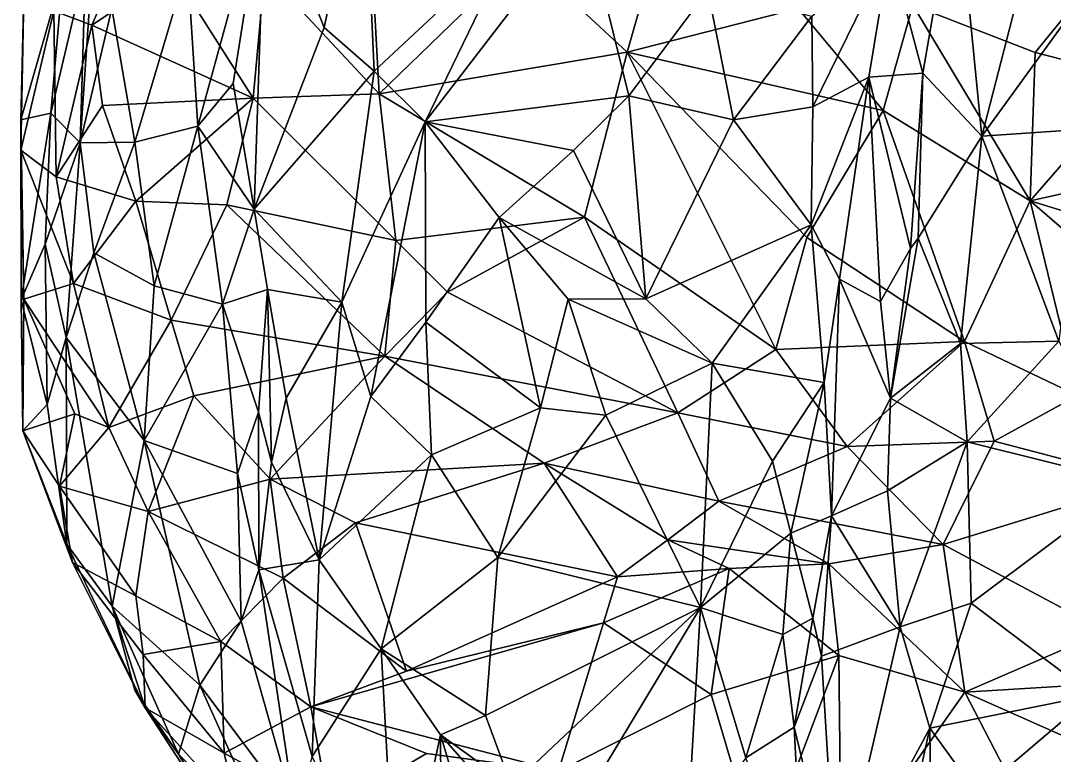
# Model space of a CAD drawing. Header units: metres. Extents: x 5.59 to 7.4, y 6.08 to 8.22.
# Drawn here: x 5.593 to 6.347, y 6.806 to 7.341 of the extents above; entities that cross this region are included whole.
import ezdxf

# ---------------------------------------------------------------- set-up
doc = ezdxf.new("R2010")
doc.units = ezdxf.units.M

msp = doc.modelspace()

# ---------------------------------------------------------------- linework, layer by layer
at = {"layer": '1', "color": 1}
for points in [[(5.8141, 7.3364, 3.6176), (5.7711, 7.4436, 3.6791), (5.8431, 7.4723, 3.5944)], [(5.8141, 7.3364, 3.6176), (5.8431, 7.4723, 3.5944), (5.8507, 7.3046, 3.5622)], [(5.8507, 7.3046, 3.5622), (5.8431, 7.4723, 3.5944), (5.9512, 7.3986, 3.4861)], [(6.2754, 7.4454, 3.0586), (6.3445, 7.4536, 2.9764), (6.2938, 7.2573, 2.9555)], [(6.3445, 7.4536, 2.9764), (6.3764, 7.3709, 2.9045), (6.2938, 7.2573, 2.9555)], [(5.7711, 7.4436, 3.6791), (5.7219, 7.2645, 3.7432), (5.7143, 7.3821, 3.7593)], [(5.7219, 7.2645, 3.7432), (5.7711, 7.4436, 3.6791), (5.7477, 7.2957, 3.7051)], [(5.763, 7.204, 3.6812), (5.7477, 7.2957, 3.7051), (5.7711, 7.4436, 3.6791)], [(5.763, 7.204, 3.6812), (5.7711, 7.4436, 3.6791), (5.8141, 7.3364, 3.6176)], [(6.2269, 7.3932, 3.1784), (6.2754, 7.4454, 3.0586), (6.2508, 7.3032, 3.0575)], [(6.2754, 7.4454, 3.0586), (6.2938, 7.2573, 2.9555), (6.2508, 7.3032, 3.0575)], [(5.6446, 7.3381, 4.2755), (5.683, 7.4259, 4.3225), (5.6168, 7.3485, 4.2483)], [(5.6446, 7.3381, 4.2755), (5.7035, 7.3774, 4.3306), (5.683, 7.4259, 4.3225)], [(6.0037, 7.4185, 3.4324), (6.0365, 7.2867, 3.355), (5.8878, 7.2677, 3.4911)], [(5.9512, 7.3986, 3.4861), (6.0037, 7.4185, 3.4324), (5.8878, 7.2677, 3.4911)], [(6.0037, 7.4185, 3.4324), (6.0941, 7.3636, 3.3402), (6.0365, 7.2867, 3.355)], [(5.9512, 7.3986, 3.4861), (5.8878, 7.2677, 3.4911), (5.8507, 7.3046, 3.5622)], [(6.17, 7.3447, 3.2485), (6.2269, 7.3932, 3.1784), (6.1705, 7.2786, 3.2046)], [(6.2114, 7.3003, 3.1366), (6.1705, 7.2786, 3.2046), (6.2269, 7.3932, 3.1784)], [(6.2508, 7.3032, 3.0575), (6.2114, 7.3003, 3.1366), (6.2269, 7.3932, 3.1784)], [(6.392, 7.3908, 4.4777), (6.2436, 7.3526, 4.4191), (6.3328, 7.3183, 4.4208)], [(6.392, 7.3908, 4.4777), (6.3328, 7.3183, 4.4208), (6.407, 7.2993, 4.4285)], [(5.8543, 7.288, 4.3467), (5.9587, 7.3893, 4.3767), (5.8493, 7.3777, 4.3744)], [(5.9587, 7.3893, 4.3767), (5.8543, 7.288, 4.3467), (6.0352, 7.3185, 4.3581)], [(6.0552, 7.3885, 4.3905), (5.9587, 7.3893, 4.3767), (6.0352, 7.3185, 4.3581)], [(6.0352, 7.3185, 4.3581), (6.1598, 7.3504, 4.394), (6.0552, 7.3885, 4.3905)], [(5.5929, 7.269, 4.1229), (5.6236, 7.3773, 4.0724), (5.6147, 7.274, 4.0502)], [(5.5929, 7.269, 4.1229), (5.5952, 7.3714, 4.1832), (5.6236, 7.3773, 4.0724)], [(5.6399, 7.3814, 4.0144), (5.6362, 7.2523, 3.9054), (5.6147, 7.274, 4.0502)], [(5.6147, 7.274, 4.0502), (5.6236, 7.3773, 4.0724), (5.6399, 7.3814, 4.0144)], [(5.6429, 7.3522, 3.9474), (5.6362, 7.2523, 3.9054), (5.6399, 7.3814, 4.0144)], [(5.7623, 7.285, 4.33), (5.7035, 7.3774, 4.3306), (5.6446, 7.3381, 4.2755)], [(5.676, 7.2527, 3.8174), (5.6591, 7.3504, 3.8632), (5.7143, 7.3821, 3.7593)], [(5.7143, 7.3821, 3.7593), (5.7219, 7.2645, 3.7432), (5.676, 7.2527, 3.8174)], [(5.7623, 7.285, 4.33), (5.7709, 7.3775, 4.3595), (5.7035, 7.3774, 4.3306)], [(5.7709, 7.3775, 4.3595), (5.7623, 7.285, 4.33), (5.8543, 7.288, 4.3467)], [(5.8543, 7.288, 4.3467), (5.8493, 7.3777, 4.3744), (5.7709, 7.3775, 4.3595)], [(5.5952, 7.3714, 4.1832), (5.5929, 7.269, 4.1229), (5.5927, 7.2469, 4.1956)], [(5.6168, 7.3485, 4.2483), (5.5952, 7.3714, 4.1832), (5.5927, 7.2469, 4.1956)], [(6.369, 7.2624, 2.8826), (6.2938, 7.2573, 2.9555), (6.3764, 7.3709, 2.9045)], [(6.0941, 7.3636, 3.3402), (6.1127, 7.2692, 3.2699), (6.0365, 7.2867, 3.355)], [(6.1127, 7.2692, 3.2699), (6.0941, 7.3636, 3.3402), (6.17, 7.3447, 3.2485)], [(6.1598, 7.3504, 4.394), (6.222, 7.2759, 4.3788), (6.2436, 7.3526, 4.4191)], [(6.222, 7.2759, 4.3788), (6.3292, 7.21, 4.3741), (6.2436, 7.3526, 4.4191)], [(6.3292, 7.21, 4.3741), (6.3328, 7.3183, 4.4208), (6.2436, 7.3526, 4.4191)], [(5.6186, 7.2275, 4.2357), (5.6168, 7.3485, 4.2483), (5.5927, 7.2469, 4.1956)], [(5.6186, 7.2275, 4.2357), (5.6446, 7.3381, 4.2755), (5.6168, 7.3485, 4.2483)], [(5.6591, 7.3504, 3.8632), (5.6362, 7.2523, 3.9054), (5.6429, 7.3522, 3.9474)], [(5.6591, 7.3504, 3.8632), (5.676, 7.2527, 3.8174), (5.6362, 7.2523, 3.9054)], [(6.1598, 7.3504, 4.394), (6.0352, 7.3185, 4.3581), (6.222, 7.2759, 4.3788)], [(5.6524, 7.2795, 4.2737), (5.6446, 7.3381, 4.2755), (5.6186, 7.2275, 4.2357)], [(5.6446, 7.3381, 4.2755), (5.6524, 7.2795, 4.2737), (5.7623, 7.285, 4.33)], [(6.17, 7.3447, 3.2485), (6.1705, 7.2786, 3.2046), (6.1127, 7.2692, 3.2699)], [(5.8507, 7.3046, 3.5622), (5.763, 7.204, 3.6812), (5.8141, 7.3364, 3.6176)], [(6.0352, 7.3185, 4.3581), (5.8543, 7.288, 4.3467), (6.004, 7.1981, 4.3247)], [(6.0352, 7.3185, 4.3581), (6.004, 7.1981, 4.3247), (6.1437, 7.1016, 4.3188)], [(6.1437, 7.1016, 4.3188), (6.1663, 7.1832, 4.3395), (6.0352, 7.3185, 4.3581)], [(6.1663, 7.1832, 4.3395), (6.222, 7.2759, 4.3788), (6.0352, 7.3185, 4.3581)], [(6.3292, 7.21, 4.3741), (6.407, 7.2993, 4.4285), (6.3328, 7.3183, 4.4208)], [(5.827, 7.1362, 3.5568), (5.763, 7.204, 3.6812), (5.8507, 7.3046, 3.5622)], [(5.8507, 7.3046, 3.5622), (5.8878, 7.2677, 3.4911), (5.827, 7.1362, 3.5568)], [(6.19, 7.153, 3.1767), (6.1694, 7.1924, 3.1998), (6.2114, 7.3003, 3.1366)], [(6.1705, 7.2786, 3.2046), (6.2114, 7.3003, 3.1366), (6.1694, 7.1924, 3.1998)], [(6.19, 7.153, 3.1767), (6.2114, 7.3003, 3.1366), (6.2199, 7.1367, 3.0974)], [(6.2508, 7.3032, 3.0575), (6.2418, 7.1753, 3.07), (6.2114, 7.3003, 3.1366)], [(6.2199, 7.1367, 3.0974), (6.2114, 7.3003, 3.1366), (6.2418, 7.1753, 3.07)], [(6.2508, 7.3032, 3.0575), (6.2474, 7.1829, 3.0335), (6.2418, 7.1753, 3.07)], [(6.2474, 7.1829, 3.0335), (6.2508, 7.3032, 3.0575), (6.2938, 7.2573, 2.9555)], [(5.7477, 7.2957, 3.7051), (5.763, 7.204, 3.6812), (5.7219, 7.2645, 3.7432)], [(6.3292, 7.21, 4.3741), (6.5148, 7.2512, 4.4146), (6.407, 7.2993, 4.4285)], [(5.6768, 7.2097, 4.2807), (5.7623, 7.285, 4.33), (5.6524, 7.2795, 4.2737)], [(5.7431, 7.2071, 4.3035), (5.7623, 7.285, 4.33), (5.6768, 7.2097, 4.2807)], [(5.8663, 7.1812, 4.319), (5.7623, 7.285, 4.33), (5.7431, 7.2071, 4.3035)], [(5.8663, 7.1812, 4.319), (5.8543, 7.288, 4.3467), (5.7623, 7.285, 4.33)], [(5.8543, 7.288, 4.3467), (5.8663, 7.1812, 4.319), (6.004, 7.1981, 4.3247)], [(5.996, 7.2468, 3.38), (5.8878, 7.2677, 3.4911), (6.0365, 7.2867, 3.355)], [(5.996, 7.2468, 3.38), (6.0365, 7.2867, 3.355), (6.0487, 7.1386, 3.3235)], [(6.0487, 7.1386, 3.3235), (6.0365, 7.2867, 3.355), (6.1127, 7.2692, 3.2699)], [(5.6186, 7.2275, 4.2357), (5.6768, 7.2097, 4.2807), (5.6524, 7.2795, 4.2737)], [(6.1705, 7.2786, 3.2046), (6.1694, 7.1924, 3.1998), (6.1127, 7.2692, 3.2699)], [(5.593, 7.1378, 4.0175), (5.5929, 7.269, 4.1229), (5.6147, 7.274, 4.0502)], [(5.593, 7.1378, 4.0175), (5.6147, 7.274, 4.0502), (5.6105, 7.1783, 3.9674)], [(5.6105, 7.1783, 3.9674), (5.6147, 7.274, 4.0502), (5.6362, 7.2523, 3.9054)], [(6.2812, 7.1074, 4.3326), (6.222, 7.2759, 4.3788), (6.1663, 7.1832, 4.3395)], [(6.2812, 7.1074, 4.3326), (6.3292, 7.21, 4.3741), (6.222, 7.2759, 4.3788)], [(5.5929, 7.269, 4.1229), (5.5949, 7.1384, 4.17), (5.5927, 7.2469, 4.1956)], [(5.5949, 7.1384, 4.17), (5.5929, 7.269, 4.1229), (5.593, 7.1378, 4.0175)], [(5.6901, 7.1481, 3.7952), (5.676, 7.2527, 3.8174), (5.7219, 7.2645, 3.7432)], [(5.7219, 7.2645, 3.7432), (5.74, 7.1346, 3.7238), (5.6901, 7.1481, 3.7952)], [(5.74, 7.1346, 3.7238), (5.7219, 7.2645, 3.7432), (5.763, 7.204, 3.6812)], [(5.8482, 7.0673, 3.5236), (5.827, 7.1362, 3.5568), (5.8878, 7.2677, 3.4911)], [(5.8878, 7.2677, 3.4911), (5.8884, 7.1216, 3.4685), (5.8482, 7.0673, 3.5236)], [(5.9418, 7.1979, 3.4184), (5.8878, 7.2677, 3.4911), (5.996, 7.2468, 3.38)], [(5.8878, 7.2677, 3.4911), (5.9418, 7.1979, 3.4184), (5.8884, 7.1216, 3.4685)], [(6.0487, 7.1386, 3.3235), (6.1127, 7.2692, 3.2699), (6.1694, 7.1924, 3.1998)], [(6.35, 7.1077, 2.8983), (6.2938, 7.2573, 2.9555), (6.369, 7.2624, 2.8826)], [(6.2784, 7.106, 2.9705), (6.2474, 7.1829, 3.0335), (6.2938, 7.2573, 2.9555)], [(6.2784, 7.106, 2.9705), (6.2938, 7.2573, 2.9555), (6.35, 7.1077, 2.8983)], [(5.6105, 7.1783, 3.9674), (5.6362, 7.2523, 3.9054), (5.6258, 7.1104, 3.9182)], [(5.6362, 7.2523, 3.9054), (5.646, 7.1722, 3.8654), (5.6258, 7.1104, 3.9182)], [(5.646, 7.1722, 3.8654), (5.6362, 7.2523, 3.9054), (5.676, 7.2527, 3.8174)], [(5.676, 7.2527, 3.8174), (5.6901, 7.1481, 3.7952), (5.646, 7.1722, 3.8654)], [(6.4929, 7.1598, 4.3741), (6.5148, 7.2512, 4.4146), (6.3292, 7.21, 4.3741)], [(5.6313, 7.1497, 4.2307), (5.5927, 7.2469, 4.1956), (5.5949, 7.1384, 4.17)], [(5.6313, 7.1497, 4.2307), (5.6186, 7.2275, 4.2357), (5.5927, 7.2469, 4.1956)], [(5.996, 7.2468, 3.38), (6.0487, 7.1386, 3.3235), (5.9418, 7.1979, 3.4184)], [(5.6313, 7.1497, 4.2307), (5.6768, 7.2097, 4.2807), (5.6186, 7.2275, 4.2357)], [(5.6768, 7.2097, 4.2807), (5.6313, 7.1497, 4.2307), (5.7026, 7.123, 4.2678)], [(5.7026, 7.123, 4.2678), (5.7431, 7.2071, 4.3035), (5.6768, 7.2097, 4.2807)], [(6.3637, 7.068, 4.3211), (6.3292, 7.21, 4.3741), (6.2812, 7.1074, 4.3326)], [(6.4854, 7.0756, 4.339), (6.4929, 7.1598, 4.3741), (6.3292, 7.21, 4.3741)], [(6.3292, 7.21, 4.3741), (6.3637, 7.068, 4.3211), (6.4854, 7.0756, 4.339)], [(5.7431, 7.2071, 4.3035), (5.7026, 7.123, 4.2678), (5.8583, 7.0967, 4.2941)], [(5.763, 7.204, 3.6812), (5.7727, 7.1454, 3.653), (5.74, 7.1346, 3.7238)], [(5.8583, 7.0967, 4.2941), (5.8663, 7.1812, 4.319), (5.7431, 7.2071, 4.3035)], [(5.827, 7.1362, 3.5568), (5.7727, 7.1454, 3.653), (5.763, 7.204, 3.6812)], [(5.904, 7.1435, 4.3109), (6.004, 7.1981, 4.3247), (5.8663, 7.1812, 4.319)], [(5.9418, 7.1979, 3.4184), (5.9719, 7.0591, 3.3859), (5.8884, 7.1216, 3.4685)], [(6.0722, 7.0555, 4.2979), (6.004, 7.1981, 4.3247), (5.904, 7.1435, 4.3109)], [(5.9921, 7.1384, 3.3775), (5.9719, 7.0591, 3.3859), (5.9418, 7.1979, 3.4184)], [(5.9921, 7.1384, 3.3775), (5.9418, 7.1979, 3.4184), (6.0487, 7.1386, 3.3235)], [(6.004, 7.1981, 4.3247), (6.0722, 7.0555, 4.2979), (6.1437, 7.1016, 4.3188)], [(6.0972, 7.0917, 3.2734), (6.0487, 7.1386, 3.3235), (6.1694, 7.1924, 3.1998)], [(6.1694, 7.1924, 3.1998), (6.1788, 7.0775, 3.2056), (6.0972, 7.0917, 3.2734)], [(6.19, 7.153, 3.1767), (6.1788, 7.0775, 3.2056), (6.1694, 7.1924, 3.1998)], [(5.8583, 7.0967, 4.2941), (5.904, 7.1435, 4.3109), (5.8663, 7.1812, 4.319)], [(6.1663, 7.1832, 4.3395), (6.1437, 7.1016, 4.3188), (6.2812, 7.1074, 4.3326)], [(6.2273, 7.0661, 3.0703), (6.2474, 7.1829, 3.0335), (6.2784, 7.106, 2.9705)], [(6.2273, 7.0661, 3.0703), (6.2418, 7.1753, 3.07), (6.2474, 7.1829, 3.0335)], [(5.6105, 7.1783, 3.9674), (5.6121, 7.0616, 3.9698), (5.593, 7.1378, 4.0175)], [(5.6121, 7.0616, 3.9698), (5.6105, 7.1783, 3.9674), (5.6258, 7.1104, 3.9182)], [(5.6258, 7.1104, 3.9182), (5.646, 7.1722, 3.8654), (5.6827, 7.0352, 3.8224)], [(5.6827, 7.0352, 3.8224), (5.646, 7.1722, 3.8654), (5.6901, 7.1481, 3.7952)], [(6.2418, 7.1753, 3.07), (6.2273, 7.0661, 3.0703), (6.2199, 7.1367, 3.0974)], [(5.6569, 7.0446, 4.21), (5.6313, 7.1497, 4.2307), (5.5949, 7.1384, 4.17)], [(5.6313, 7.1497, 4.2307), (5.6569, 7.0446, 4.21), (5.7026, 7.123, 4.2678)], [(6.1842, 6.9802, 3.1313), (6.1788, 7.0775, 3.2056), (6.19, 7.153, 3.1767)], [(6.1842, 6.9802, 3.1313), (6.19, 7.153, 3.1767), (6.2273, 7.0661, 3.0703)], [(6.2273, 7.0661, 3.0703), (6.19, 7.153, 3.1767), (6.2199, 7.1367, 3.0974)], [(5.6827, 7.0352, 3.8224), (5.6901, 7.1481, 3.7952), (5.74, 7.1346, 3.7238)], [(5.74, 7.1346, 3.7238), (5.7727, 7.1454, 3.653), (5.7663, 7.0559, 3.693)], [(5.7727, 7.1454, 3.653), (5.7756, 7.0195, 3.6496), (5.7663, 7.0559, 3.693)], [(5.7864, 7.0661, 3.6144), (5.7727, 7.1454, 3.653), (5.827, 7.1362, 3.5568)], [(5.7756, 7.0195, 3.6496), (5.7727, 7.1454, 3.653), (5.7864, 7.0661, 3.6144)], [(5.8583, 7.0967, 4.2941), (6.0722, 7.0555, 4.2979), (5.904, 7.1435, 4.3109)], [(5.5942, 7.0423, 4.0861), (5.5949, 7.1384, 4.17), (5.593, 7.1378, 4.0175)], [(5.593, 7.1378, 4.0175), (5.6121, 7.0616, 3.9698), (5.5942, 7.0423, 4.0861)], [(5.5949, 7.1384, 4.17), (5.5942, 7.0423, 4.0861), (5.6321, 7.0546, 4.1885)], [(5.6569, 7.0446, 4.21), (5.5949, 7.1384, 4.17), (5.6321, 7.0546, 4.1885)], [(5.74, 7.1346, 3.7238), (5.7508, 7.0111, 3.7373), (5.6827, 7.0352, 3.8224)], [(5.7508, 7.0111, 3.7373), (5.74, 7.1346, 3.7238), (5.7663, 7.0559, 3.693)], [(5.827, 7.1362, 3.5568), (5.8104, 6.9482, 3.58), (5.7864, 7.0661, 3.6144)], [(5.827, 7.1362, 3.5568), (5.8482, 7.0673, 3.5236), (5.8104, 6.9482, 3.58)], [(5.9921, 7.1384, 3.3775), (6.0197, 7.0537, 3.3503), (5.9719, 7.0591, 3.3859)], [(6.0972, 7.0917, 3.2734), (5.9921, 7.1384, 3.3775), (6.0487, 7.1386, 3.3235)], [(6.0197, 7.0537, 3.3503), (5.9921, 7.1384, 3.3775), (6.0972, 7.0917, 3.2734)], [(5.6569, 7.0446, 4.21), (5.719, 7.0678, 4.2557), (5.7026, 7.123, 4.2678)], [(5.719, 7.0678, 4.2557), (5.8583, 7.0967, 4.2941), (5.7026, 7.123, 4.2678)], [(5.8925, 7.0248, 3.4735), (5.8482, 7.0673, 3.5236), (5.8884, 7.1216, 3.4685)], [(5.8925, 7.0248, 3.4735), (5.8884, 7.1216, 3.4685), (5.9719, 7.0591, 3.3859)], [(5.6263, 6.9597, 3.9854), (5.6121, 7.0616, 3.9698), (5.6258, 7.1104, 3.9182)], [(5.6258, 7.1104, 3.9182), (5.6595, 6.9144, 3.9009), (5.6263, 6.9597, 3.9854)], [(5.6595, 6.9144, 3.9009), (5.6258, 7.1104, 3.9182), (5.6827, 7.0352, 3.8224)], [(6.1437, 7.1016, 4.3188), (6.1957, 7.0309, 4.2914), (6.2812, 7.1074, 4.3326)], [(6.2812, 7.1074, 4.3326), (6.1957, 7.0309, 4.2914), (6.3029, 7.0347, 4.294)], [(6.2831, 7.0343, 2.966), (6.2273, 7.0661, 3.0703), (6.2784, 7.106, 2.9705)], [(6.2784, 7.106, 2.9705), (6.35, 7.1077, 2.8983), (6.2831, 7.0343, 2.966)], [(6.2812, 7.1074, 4.3326), (6.3029, 7.0347, 4.294), (6.3637, 7.068, 4.3211)], [(6.35, 7.1077, 2.8983), (6.4033, 7.0043, 2.8448), (6.2831, 7.0343, 2.966)], [(5.7748, 7.007, 4.2461), (5.8583, 7.0967, 4.2941), (5.719, 7.0678, 4.2557)], [(5.8583, 7.0967, 4.2941), (5.7748, 7.007, 4.2461), (5.9746, 7.0188, 4.2754)], [(5.8583, 7.0967, 4.2941), (5.9746, 7.0188, 4.2754), (6.0722, 7.0555, 4.2979)], [(6.1957, 7.0309, 4.2914), (6.1437, 7.1016, 4.3188), (6.0722, 7.0555, 4.2979)], [(6.0972, 7.0917, 3.2734), (6.0886, 6.9135, 3.2811), (6.0197, 7.0537, 3.3503)], [(6.0972, 7.0917, 3.2734), (6.1411, 7.0201, 3.2478), (6.0886, 6.9135, 3.2811)], [(6.1788, 7.0775, 3.2056), (6.1411, 7.0201, 3.2478), (6.0972, 7.0917, 3.2734)], [(6.1788, 7.0775, 3.2056), (6.1546, 6.9677, 3.2236), (6.1411, 7.0201, 3.2478)], [(6.1842, 6.9802, 3.1313), (6.1546, 6.9677, 3.2236), (6.1788, 7.0775, 3.2056)], [(5.719, 7.0678, 4.2557), (5.6569, 7.0446, 4.21), (5.6856, 6.9834, 4.194)], [(5.6856, 6.9834, 4.194), (5.7748, 7.007, 4.2461), (5.719, 7.0678, 4.2557)], [(5.7864, 7.0661, 3.6144), (5.8104, 6.9482, 3.58), (5.7756, 7.0195, 3.6496)], [(5.8482, 7.0673, 3.5236), (5.8925, 7.0248, 3.4735), (5.8104, 6.9482, 3.58)], [(6.2273, 7.0661, 3.0703), (6.2251, 6.9985, 3.0704), (6.1842, 6.9802, 3.1313)], [(6.2251, 6.9985, 3.0704), (6.2273, 7.0661, 3.0703), (6.2831, 7.0343, 2.966)], [(6.3637, 7.068, 4.3211), (6.3029, 7.0347, 4.294), (6.415, 7.0054, 4.2809)], [(5.6121, 7.0616, 3.9698), (5.6263, 6.9597, 3.9854), (5.5942, 7.0423, 4.0861)], [(5.9719, 7.0591, 3.3859), (5.9409, 6.95, 3.429), (5.8925, 7.0248, 3.4735)], [(5.9409, 6.95, 3.429), (5.9719, 7.0591, 3.3859), (6.0197, 7.0537, 3.3503)], [(5.621, 7.0019, 4.1267), (5.6321, 7.0546, 4.1885), (5.5942, 7.0423, 4.0861)], [(5.6569, 7.0446, 4.21), (5.6321, 7.0546, 4.1885), (5.621, 7.0019, 4.1267)], [(5.7663, 7.0559, 3.693), (5.7665, 6.9408, 3.6751), (5.7508, 7.0111, 3.7373)], [(5.7665, 6.9408, 3.6751), (5.7663, 7.0559, 3.693), (5.7756, 7.0195, 3.6496)], [(6.0197, 7.0537, 3.3503), (6.0886, 6.9135, 3.2811), (5.9409, 6.95, 3.429)], [(6.0722, 7.0555, 4.2979), (5.9746, 7.0188, 4.2754), (6.102, 6.9909, 4.2656)], [(6.0722, 7.0555, 4.2979), (6.102, 6.9909, 4.2656), (6.1957, 7.0309, 4.2914)], [(5.6569, 7.0446, 4.21), (5.621, 7.0019, 4.1267), (5.6856, 6.9834, 4.194)], [(5.6263, 6.9597, 3.9854), (5.6304, 6.9463, 4.0631), (5.5942, 7.0423, 4.0861)], [(5.5942, 7.0423, 4.0861), (5.6304, 6.9463, 4.0631), (5.621, 7.0019, 4.1267)], [(5.6827, 7.0352, 3.8224), (5.7233, 6.8569, 3.7881), (5.6595, 6.9144, 3.9009)], [(5.7536, 6.9035, 3.7381), (5.6827, 7.0352, 3.8224), (5.7508, 7.0111, 3.7373)], [(5.6827, 7.0352, 3.8224), (5.7536, 6.9035, 3.7381), (5.7233, 6.8569, 3.7881)], [(6.2657, 6.9594, 4.2341), (6.1957, 7.0309, 4.2914), (6.102, 6.9909, 4.2656)], [(6.2657, 6.9594, 4.2341), (6.3029, 7.0347, 4.294), (6.1957, 7.0309, 4.2914)], [(6.2251, 6.9985, 3.0704), (6.2831, 7.0343, 2.966), (6.2344, 6.8993, 3.0341)], [(6.2831, 7.0343, 2.966), (6.2861, 6.9165, 2.9626), (6.2344, 6.8993, 3.0341)], [(6.2657, 6.9594, 4.2341), (6.415, 7.0054, 4.2809), (6.3029, 7.0347, 4.294)], [(6.2831, 7.0343, 2.966), (6.4033, 7.0043, 2.8448), (6.2861, 6.9165, 2.9626)], [(5.8104, 6.9482, 3.58), (5.8925, 7.0248, 3.4735), (5.8558, 6.8833, 3.5294)], [(5.8558, 6.8833, 3.5294), (5.8925, 7.0248, 3.4735), (5.9409, 6.95, 3.429)], [(5.7756, 7.0195, 3.6496), (5.8104, 6.9482, 3.58), (5.7665, 6.9408, 3.6751)], [(5.7748, 7.007, 4.2461), (5.8369, 6.9751, 4.2356), (5.9746, 7.0188, 4.2754)], [(6.028, 6.9357, 4.1975), (5.9746, 7.0188, 4.2754), (5.8369, 6.9751, 4.2356)], [(6.028, 6.9357, 4.1975), (6.0648, 6.9627, 4.237), (5.9746, 7.0188, 4.2754)], [(6.0648, 6.9627, 4.237), (6.102, 6.9909, 4.2656), (5.9746, 7.0188, 4.2754)], [(6.1411, 7.0201, 3.2478), (6.1546, 6.9677, 3.2236), (6.0886, 6.9135, 3.2811)], [(5.7748, 7.007, 4.2461), (5.6856, 6.9834, 4.194), (5.7843, 6.9349, 4.1951)], [(5.7536, 6.9035, 3.7381), (5.7508, 7.0111, 3.7373), (5.7665, 6.9408, 3.6751)], [(5.8369, 6.9751, 4.2356), (5.7748, 7.007, 4.2461), (5.7843, 6.9349, 4.1951)], [(5.6767, 6.9219, 4.1247), (5.621, 7.0019, 4.1267), (5.6304, 6.9463, 4.0631)], [(5.6856, 6.9834, 4.194), (5.621, 7.0019, 4.1267), (5.6767, 6.9219, 4.1247)], [(6.2251, 6.9985, 3.0704), (6.2344, 6.8993, 3.0341), (6.1842, 6.9802, 3.1313)], [(6.415, 7.0054, 4.2809), (6.2657, 6.9594, 4.2341), (6.3842, 6.8962, 4.1707)], [(6.4033, 7.0043, 2.8448), (6.3748, 6.8496, 2.8773), (6.2861, 6.9165, 2.9626)], [(6.1822, 6.9453, 4.2193), (6.102, 6.9909, 4.2656), (6.0648, 6.9627, 4.237)], [(6.2657, 6.9594, 4.2341), (6.102, 6.9909, 4.2656), (6.1822, 6.9453, 4.2193)], [(5.6856, 6.9834, 4.194), (5.6767, 6.9219, 4.1247), (5.7387, 6.8886, 4.1315)], [(5.7843, 6.9349, 4.1951), (5.6856, 6.9834, 4.194), (5.7387, 6.8886, 4.1315)], [(6.1546, 6.9677, 3.2236), (6.1842, 6.9802, 3.1313), (6.1706, 6.9056, 3.2017)], [(6.177, 6.8779, 3.1324), (6.1706, 6.9056, 3.2017), (6.1842, 6.9802, 3.1313)], [(6.2344, 6.8993, 3.0341), (6.177, 6.8779, 3.1324), (6.1842, 6.9802, 3.1313)], [(5.8743, 6.8671, 4.1283), (5.8369, 6.9751, 4.2356), (5.7843, 6.9349, 4.1951)], [(5.8369, 6.9751, 4.2356), (5.8743, 6.8671, 4.1283), (6.028, 6.9357, 4.1975)], [(6.0648, 6.9627, 4.237), (6.028, 6.9357, 4.1975), (6.1095, 6.942, 4.2044)], [(6.0648, 6.9627, 4.237), (6.1095, 6.942, 4.2044), (6.1822, 6.9453, 4.2193)], [(6.1546, 6.9677, 3.2236), (6.1487, 6.8937, 3.227), (6.0886, 6.9135, 3.2811)], [(6.1546, 6.9677, 3.2236), (6.1706, 6.9056, 3.2017), (6.1487, 6.8937, 3.227)], [(5.6263, 6.9597, 3.9854), (5.6595, 6.9144, 3.9009), (5.6836, 6.8404, 3.9751)], [(5.6263, 6.9597, 3.9854), (5.6836, 6.8404, 3.9751), (5.6304, 6.9463, 4.0631)], [(6.2657, 6.9594, 4.2341), (6.1822, 6.9453, 4.2193), (6.2816, 6.8516, 4.1274)], [(6.2657, 6.9594, 4.2341), (6.2816, 6.8516, 4.1274), (6.3842, 6.8962, 4.1707)], [(5.6836, 6.8404, 3.9751), (5.6821, 6.8791, 4.0657), (5.6304, 6.9463, 4.0631)], [(5.6821, 6.8791, 4.0657), (5.6767, 6.9219, 4.1247), (5.6304, 6.9463, 4.0631)], [(5.7665, 6.9408, 3.6751), (5.8104, 6.9482, 3.58), (5.8053, 6.8047, 3.6392)], [(5.8104, 6.9482, 3.58), (5.8558, 6.8833, 3.5294), (5.8053, 6.8047, 3.6392)], [(5.9409, 6.95, 3.429), (5.9319, 6.8346, 3.439), (5.8558, 6.8833, 3.5294)], [(5.9319, 6.8346, 3.439), (5.9409, 6.95, 3.429), (6.0886, 6.9135, 3.2811)], [(6.1095, 6.942, 4.2044), (6.1896, 6.8784, 4.1415), (6.1822, 6.9453, 4.2193)], [(6.2816, 6.8516, 4.1274), (6.1822, 6.9453, 4.2193), (6.1896, 6.8784, 4.1415)], [(5.7536, 6.9035, 3.7381), (5.7665, 6.9408, 3.6751), (5.793, 6.7643, 3.7113)], [(5.793, 6.7643, 3.7113), (5.7665, 6.9408, 3.6751), (5.8053, 6.8047, 3.6392)], [(6.0179, 6.9023, 4.1498), (6.0965, 6.8501, 4.1118), (6.1095, 6.942, 4.2044)], [(6.028, 6.9357, 4.1975), (6.0179, 6.9023, 4.1498), (6.1095, 6.942, 4.2044)], [(6.0965, 6.8501, 4.1118), (6.1896, 6.8784, 4.1415), (6.1095, 6.942, 4.2044)], [(5.7843, 6.9349, 4.1951), (5.7387, 6.8886, 4.1315), (5.8045, 6.8409, 4.0871)], [(5.7843, 6.9349, 4.1951), (5.8045, 6.8409, 4.0871), (5.8743, 6.8671, 4.1283)], [(6.0179, 6.9023, 4.1498), (6.028, 6.9357, 4.1975), (5.8743, 6.8671, 4.1283)], [(5.6821, 6.8791, 4.0657), (5.7387, 6.8886, 4.1315), (5.6767, 6.9219, 4.1247)], [(6.256, 6.8255, 2.992), (6.2344, 6.8993, 3.0341), (6.2861, 6.9165, 2.9626)], [(6.256, 6.8255, 2.992), (6.2861, 6.9165, 2.9626), (6.3748, 6.8496, 2.8773)], [(5.7079, 6.8064, 3.8556), (5.676, 6.8531, 3.9222), (5.6595, 6.9144, 3.9009)], [(5.7079, 6.8064, 3.8556), (5.6595, 6.9144, 3.9009), (5.7233, 6.8569, 3.7881)], [(5.6595, 6.9144, 3.9009), (5.676, 6.8531, 3.9222), (5.6836, 6.8404, 3.9751)], [(5.9508, 6.7834, 3.4202), (5.9319, 6.8346, 3.439), (6.0886, 6.9135, 3.2811)], [(6.0886, 6.9135, 3.2811), (5.9783, 6.7304, 3.3942), (5.9508, 6.7834, 3.4202)], [(6.0886, 6.9135, 3.2811), (6.0789, 6.7453, 3.2877), (5.9783, 6.7304, 3.3942)], [(6.0789, 6.7453, 3.2877), (6.0886, 6.9135, 3.2811), (6.1218, 6.8039, 3.2232)], [(6.1487, 6.8937, 3.227), (6.1218, 6.8039, 3.2232), (6.0886, 6.9135, 3.2811)], [(5.7536, 6.9035, 3.7381), (5.793, 6.7643, 3.7113), (5.7233, 6.8569, 3.7881)], [(5.9851, 6.7942, 4.0413), (6.0179, 6.9023, 4.1498), (5.8045, 6.8409, 4.0871)], [(5.8743, 6.8671, 4.1283), (5.8045, 6.8409, 4.0871), (6.0179, 6.9023, 4.1498)], [(6.0179, 6.9023, 4.1498), (5.9851, 6.7942, 4.0413), (6.0965, 6.8501, 4.1118)], [(6.1487, 6.8937, 3.227), (6.1706, 6.9056, 3.2017), (6.1569, 6.8263, 3.1727)], [(6.1569, 6.8263, 3.1727), (6.1706, 6.9056, 3.2017), (6.177, 6.8779, 3.1324)], [(6.1569, 6.8263, 3.1727), (6.1218, 6.8039, 3.2232), (6.1487, 6.8937, 3.227)], [(6.2344, 6.8993, 3.0341), (6.1879, 6.6989, 3.0913), (6.177, 6.8779, 3.1324)], [(6.256, 6.8255, 2.992), (6.1879, 6.6989, 3.0913), (6.2344, 6.8993, 3.0341)], [(6.2816, 6.8516, 4.1274), (6.4488, 6.862, 4.1205), (6.3842, 6.8962, 4.1707)], [(5.7387, 6.8886, 4.1315), (5.6821, 6.8791, 4.0657), (5.7412, 6.8071, 4.0153)], [(5.7412, 6.8071, 4.0153), (5.8045, 6.8409, 4.0871), (5.7387, 6.8886, 4.1315)], [(5.6821, 6.8791, 4.0657), (5.6836, 6.8404, 3.9751), (5.7412, 6.8071, 4.0153)], [(5.8053, 6.8047, 3.6392), (5.8558, 6.8833, 3.5294), (5.8672, 6.6736, 3.5796)], [(5.9319, 6.8346, 3.439), (5.899, 6.8206, 3.4891), (5.8558, 6.8833, 3.5294)], [(5.8672, 6.6736, 3.5796), (5.8558, 6.8833, 3.5294), (5.899, 6.8206, 3.4891)], [(6.0965, 6.8501, 4.1118), (6.1327, 6.7276, 3.9922), (6.1896, 6.8784, 4.1415)], [(6.1327, 6.7276, 3.9922), (6.1913, 6.7234, 3.9984), (6.1896, 6.8784, 4.1415)], [(6.177, 6.8779, 3.1324), (6.1879, 6.6989, 3.0913), (6.1569, 6.8263, 3.1727)], [(6.1913, 6.7234, 3.9984), (6.2816, 6.8516, 4.1274), (6.1896, 6.8784, 4.1415)], [(5.7079, 6.8064, 3.8556), (5.7233, 6.8569, 3.7881), (5.7761, 6.7393, 3.7446)], [(5.7761, 6.7393, 3.7446), (5.7233, 6.8569, 3.7881), (5.793, 6.7643, 3.7113)], [(6.387, 6.8049, 4.0797), (6.4488, 6.862, 4.1205), (6.2816, 6.8516, 4.1274)], [(5.676, 6.8531, 3.9222), (5.7079, 6.8064, 3.8556), (5.6836, 6.8404, 3.9751)], [(5.9851, 6.7942, 4.0413), (6.1327, 6.7276, 3.9922), (6.0965, 6.8501, 4.1118)], [(6.3394, 6.74, 4.0156), (6.2816, 6.8516, 4.1274), (6.1913, 6.7234, 3.9984)], [(6.256, 6.8255, 2.992), (6.3748, 6.8496, 2.8773), (6.2905, 6.7777, 2.9465)], [(6.3394, 6.74, 4.0156), (6.387, 6.8049, 4.0797), (6.2816, 6.8516, 4.1274)], [(6.3748, 6.8496, 2.8773), (6.3602, 6.7083, 2.8748), (6.2905, 6.7777, 2.9465)], [(5.7288, 6.7707, 3.8999), (5.6836, 6.8404, 3.9751), (5.7079, 6.8064, 3.8556)], [(5.7503, 6.7665, 3.9474), (5.6836, 6.8404, 3.9751), (5.7288, 6.7707, 3.8999)], [(5.7412, 6.8071, 4.0153), (5.6836, 6.8404, 3.9751), (5.7503, 6.7665, 3.9474)], [(5.8045, 6.8409, 4.0871), (5.7412, 6.8071, 4.0153), (5.8179, 6.7655, 3.9927)], [(5.8887, 6.807, 4.043), (5.9851, 6.7942, 4.0413), (5.8045, 6.8409, 4.0871)], [(5.8045, 6.8409, 4.0871), (5.8179, 6.7655, 3.9927), (5.8887, 6.807, 4.043)], [(5.899, 6.8206, 3.4891), (5.9319, 6.8346, 3.439), (5.9508, 6.7834, 3.4202)], [(6.1569, 6.8263, 3.1727), (6.1643, 6.6837, 3.149), (6.1218, 6.8039, 3.2232)], [(6.1879, 6.6989, 3.0913), (6.1643, 6.6837, 3.149), (6.1569, 6.8263, 3.1727)], [(6.256, 6.8255, 2.992), (6.222, 6.6719, 3.0288), (6.1879, 6.6989, 3.0913)], [(6.222, 6.6719, 3.0288), (6.256, 6.8255, 2.992), (6.2578, 6.6516, 2.9768)], [(6.2905, 6.7777, 2.9465), (6.2578, 6.6516, 2.9768), (6.256, 6.8255, 2.992)], [(5.9002, 6.6333, 3.5198), (5.8672, 6.6736, 3.5796), (5.899, 6.8206, 3.4891)], [(5.9508, 6.7834, 3.4202), (5.9783, 6.7304, 3.3942), (5.899, 6.8206, 3.4891)], [(5.9554, 6.6332, 3.4409), (5.899, 6.8206, 3.4891), (5.9783, 6.7304, 3.3942)], [(5.899, 6.8206, 3.4891), (5.9554, 6.6332, 3.4409), (5.9002, 6.6333, 3.5198)], [(5.7466, 6.7472, 3.8339), (5.7079, 6.8064, 3.8556), (5.7761, 6.7393, 3.7446)], [(5.7079, 6.8064, 3.8556), (5.7466, 6.7472, 3.8339), (5.7288, 6.7707, 3.8999)], [(5.7412, 6.8071, 4.0153), (5.7503, 6.7665, 3.9474), (5.8179, 6.7655, 3.9927)], [(5.8179, 6.7655, 3.9927), (5.9851, 6.7942, 4.0413), (5.8887, 6.807, 4.043)]]:
    msp.add_3dface(points, dxfattribs=at)

doc.saveas('drawing.dxf')
